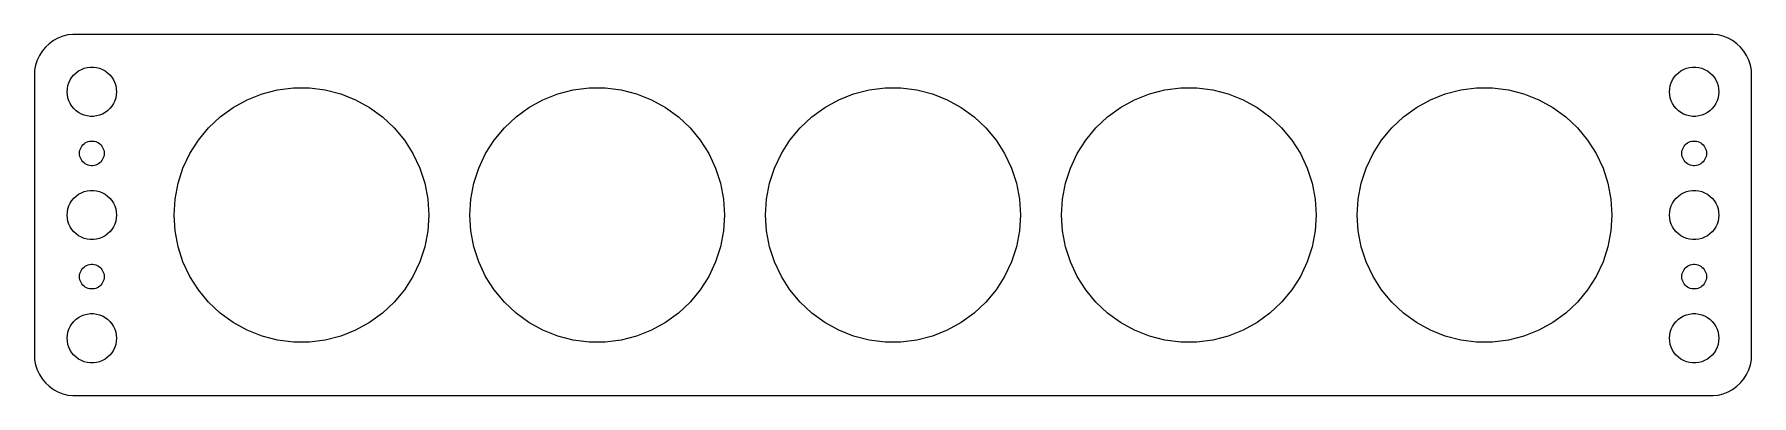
# Model space of a CAD drawing. Header units: metres. Extents: x -104 to 104, y -22 to 22.
import ezdxf

# ---------------------------------------------------------------- set-up
doc = ezdxf.new("R2010")
doc.units = ezdxf.units.M

msp = doc.modelspace()

# ---------------------------------------------------------------- linework, layer by layer
for p, q in [((-102.179, 21.2216), (-102.687, 20.8526)), ((-101.629, 21.5241), (-102.179, 21.2216)), ((-101.045, 21.7553), (-101.629, 21.5241)), ((-100.437, 21.9114), (-101.045, 21.7553)), ((-99.8139, 21.9901), (-100.437, 21.9114)), ((99.8139, 21.9901), (-99.8139, 21.9901)), ((100.437, 21.9114), (99.8139, 21.9901)), ((101.045, 21.7553), (100.437, 21.9114)), ((101.629, 21.5241), (101.045, 21.7553)), ((102.179, 21.2216), (101.629, 21.5241)), ((102.687, 20.8526), (102.179, 21.2216)), ((-104.149, 18.8406), (-104.343, 18.2434)), ((-103.882, 19.4088), (-104.149, 18.8406)), ((-103.545, 19.9389), (-103.882, 19.4088)), ((-103.145, 20.4227), (-103.545, 19.9389)), ((-102.687, 20.8526), (-103.145, 20.4227)), ((103.145, 20.4227), (102.687, 20.8526)), ((103.545, 19.9389), (103.145, 20.4227)), ((103.882, 19.4088), (103.545, 19.9389)), ((104.149, 18.8406), (103.882, 19.4088)), ((104.343, 18.2434), (104.149, 18.8406)), ((-104.461, 17.6267), (-104.5, 17)), ((-104.5, 17), (-104.5, -17)), ((-104.343, 18.2434), (-104.461, 17.6267)), ((-100.129, 16.4453), (-99.927, 16.7634)), ((-99.927, 16.7634), (-99.6869, 17.0536)), ((-99.6869, 17.0536), (-99.4123, 17.3115)), ((-99.4123, 17.3115), (-99.1075, 17.533)), ((-99.1075, 17.533), (-98.7773, 17.7145)), ((-98.7773, 17.7145), (-98.427, 17.8532)), ((-98.427, 17.8532), (-98.0621, 17.9469)), ((-98.0621, 17.9469), (-97.6884, 17.9941)), ((-97.6884, 17.9941), (-97.3116, 17.9941)), ((-97.3116, 17.9941), (-96.9379, 17.9469)), ((-96.9379, 17.9469), (-96.573, 17.8532)), ((-96.573, 17.8532), (-96.2227, 17.7145)), ((-96.2227, 17.7145), (-95.8925, 17.533)), ((-95.8925, 17.533), (-95.5877, 17.3115)), ((-95.5877, 17.3115), (-95.3131, 17.0536)), ((-95.3131, 17.0536), (-95.073, 16.7634)), ((-95.073, 16.7634), (-94.8711, 16.4453)), ((94.8711, 16.4453), (95.073, 16.7634)), ((95.073, 16.7634), (95.3131, 17.0536)), ((95.3131, 17.0536), (95.5877, 17.3115)), ((95.5877, 17.3115), (95.8925, 17.533)), ((95.8925, 17.533), (96.2227, 17.7145)), ((96.2227, 17.7145), (96.573, 17.8532)), ((96.573, 17.8532), (96.9379, 17.9469)), ((96.9379, 17.9469), (97.3116, 17.9941)), ((97.3116, 17.9941), (97.6884, 17.9941)), ((97.6884, 17.9941), (98.0621, 17.9469)), ((98.0621, 17.9469), (98.427, 17.8532)), ((98.427, 17.8532), (98.7773, 17.7145)), ((98.7773, 17.7145), (99.1075, 17.533)), ((99.1075, 17.533), (99.4123, 17.3115)), ((99.4123, 17.3115), (99.6869, 17.0536)), ((99.6869, 17.0536), (99.927, 16.7634)), ((99.927, 16.7634), (100.129, 16.4453)), ((104.461, 17.6267), (104.343, 18.2434)), ((104.5, 17), (104.461, 17.6267)), ((104.5, -17), (104.5, 17)), ((-100.5, 15), (-100.476, 15.376)), ((-100.476, 14.624), (-100.5, 15)), ((-100.476, 15.376), (-100.406, 15.7461)), ((-100.406, 15.7461), (-100.289, 16.1044)), ((-100.289, 16.1044), (-100.129, 16.4453)), ((-94.8711, 16.4453), (-94.7107, 16.1044)), ((-94.7107, 16.1044), (-94.5943, 15.7461)), ((-94.5943, 15.7461), (-94.5237, 15.376)), ((-94.5237, 15.376), (-94.5, 15)), ((-94.5, 15), (-94.5237, 14.624)), ((-78.5996, 14.0248), (-76.7898, 14.7414)), ((-76.7898, 14.7414), (-74.9044, 15.2254)), ((-74.9044, 15.2254), (-72.9733, 15.4694)), ((-72.9733, 15.4694), (-71.0267, 15.4694)), ((-71.0267, 15.4694), (-69.0956, 15.2254)), ((-69.0956, 15.2254), (-67.2102, 14.7414)), ((-67.2102, 14.7414), (-65.4004, 14.0248)), ((-42.5996, 14.0248), (-40.7898, 14.7414)), ((-40.7898, 14.7414), (-38.9044, 15.2254)), ((-38.9044, 15.2254), (-36.9733, 15.4694)), ((-36.9733, 15.4694), (-35.0267, 15.4694)), ((-35.0267, 15.4694), (-33.0956, 15.2254)), ((-33.0956, 15.2254), (-31.2102, 14.7414)), ((-31.2102, 14.7414), (-29.4004, 14.0248)), ((-6.59958, 14.0248), (-4.78975, 14.7414)), ((-4.78975, 14.7414), (-2.9044, 15.2254)), ((-2.9044, 15.2254), (-0.97325, 15.4694)), ((-0.97325, 15.4694), (0.97325, 15.4694)), ((0.97325, 15.4694), (2.9044, 15.2254)), ((2.9044, 15.2254), (4.78975, 14.7414)), ((4.78975, 14.7414), (6.59958, 14.0248)), ((29.4004, 14.0248), (31.2102, 14.7414)), ((31.2102, 14.7414), (33.0956, 15.2254)), ((33.0956, 15.2254), (35.0267, 15.4694)), ((35.0267, 15.4694), (36.9733, 15.4694)), ((36.9733, 15.4694), (38.9044, 15.2254)), ((38.9044, 15.2254), (40.7898, 14.7414)), ((40.7898, 14.7414), (42.5996, 14.0248)), ((65.4004, 14.0248), (67.2102, 14.7414)), ((67.2102, 14.7414), (69.0956, 15.2254)), ((69.0956, 15.2254), (71.0267, 15.4694)), ((71.0267, 15.4694), (72.9733, 15.4694)), ((72.9733, 15.4694), (74.9044, 15.2254)), ((74.9044, 15.2254), (76.7898, 14.7414)), ((76.7898, 14.7414), (78.5996, 14.0248)), ((94.5, 15), (94.5237, 15.376)), ((94.5237, 14.624), (94.5, 15)), ((94.5237, 15.376), (94.5943, 15.7461)), ((94.5943, 15.7461), (94.7107, 16.1044)), ((94.7107, 16.1044), (94.8711, 16.4453)), ((100.129, 16.4453), (100.289, 16.1044)), ((100.289, 16.1044), (100.406, 15.7461)), ((100.406, 15.7461), (100.476, 15.376)), ((100.476, 15.376), (100.5, 15)), ((100.5, 15), (100.476, 14.624)), ((-100.406, 14.2539), (-100.476, 14.624)), ((-100.289, 13.8956), (-100.406, 14.2539)), ((-100.129, 13.5547), (-100.289, 13.8956)), ((-99.927, 13.2366), (-100.129, 13.5547)), ((-99.6869, 12.9464), (-99.927, 13.2366)), ((-99.4123, 12.6884), (-99.6869, 12.9464)), ((-99.1075, 12.467), (-99.4123, 12.6884)), ((-95.5877, 12.6884), (-95.8925, 12.467)), ((-95.3131, 12.9464), (-95.5877, 12.6884)), ((-95.073, 13.2366), (-95.3131, 12.9464)), ((-94.8711, 13.5547), (-95.073, 13.2366)), ((-94.7107, 13.8956), (-94.8711, 13.5547)), ((-94.5943, 14.2539), (-94.7107, 13.8956)), ((-94.5237, 14.624), (-94.5943, 14.2539)), ((-81.8801, 11.9429), (-80.3053, 13.0871)), ((-80.3053, 13.0871), (-78.5996, 14.0248)), ((-65.4004, 14.0248), (-63.6947, 13.0871)), ((-63.6947, 13.0871), (-62.1199, 11.9429)), ((-45.8801, 11.9429), (-44.3053, 13.0871)), ((-44.3053, 13.0871), (-42.5996, 14.0248)), ((-29.4004, 14.0248), (-27.6947, 13.0871)), ((-27.6947, 13.0871), (-26.1199, 11.9429)), ((-9.88007, 11.9429), (-8.30531, 13.0871)), ((-8.30531, 13.0871), (-6.59958, 14.0248)), ((6.59958, 14.0248), (8.30531, 13.0871)), ((8.30531, 13.0871), (9.88007, 11.9429)), ((26.1199, 11.9429), (27.6947, 13.0871)), ((27.6947, 13.0871), (29.4004, 14.0248)), ((42.5996, 14.0248), (44.3053, 13.0871)), ((44.3053, 13.0871), (45.8801, 11.9429)), ((62.1199, 11.9429), (63.6947, 13.0871)), ((63.6947, 13.0871), (65.4004, 14.0248)), ((78.5996, 14.0248), (80.3053, 13.0871)), ((80.3053, 13.0871), (81.8801, 11.9429)), ((94.5943, 14.2539), (94.5237, 14.624)), ((94.7107, 13.8956), (94.5943, 14.2539)), ((94.8711, 13.5547), (94.7107, 13.8956)), ((95.073, 13.2366), (94.8711, 13.5547)), ((95.3131, 12.9464), (95.073, 13.2366)), ((95.5877, 12.6884), (95.3131, 12.9464)), ((95.8925, 12.467), (95.5877, 12.6884)), ((99.4123, 12.6884), (99.1075, 12.467)), ((99.6869, 12.9464), (99.4123, 12.6884)), ((99.927, 13.2366), (99.6869, 12.9464)), ((100.129, 13.5547), (99.927, 13.2366)), ((100.289, 13.8956), (100.129, 13.5547)), ((100.406, 14.2539), (100.289, 13.8956)), ((100.476, 14.624), (100.406, 14.2539)), ((-98.7773, 12.2855), (-99.1075, 12.467)), ((-98.427, 12.1468), (-98.7773, 12.2855)), ((-98.0621, 12.0531), (-98.427, 12.1468)), ((-97.6884, 12.0059), (-98.0621, 12.0531)), ((-97.3116, 12.0059), (-97.6884, 12.0059)), ((-96.9379, 12.0531), (-97.3116, 12.0059)), ((-96.573, 12.1468), (-96.9379, 12.0531)), ((-96.2227, 12.2855), (-96.573, 12.1468)), ((-95.8925, 12.467), (-96.2227, 12.2855)), ((-84.5398, 9.11066), (-83.299, 10.6105)), ((-83.299, 10.6105), (-81.8801, 11.9429)), ((-62.1199, 11.9429), (-60.701, 10.6105)), ((-60.701, 10.6105), (-59.4602, 9.11066)), ((-48.5398, 9.11066), (-47.299, 10.6105)), ((-47.299, 10.6105), (-45.8801, 11.9429)), ((-26.1199, 11.9429), (-24.701, 10.6105)), ((-24.701, 10.6105), (-23.4602, 9.11066)), ((-12.5397, 9.11066), (-11.299, 10.6105)), ((-11.299, 10.6105), (-9.88007, 11.9429)), ((9.88007, 11.9429), (11.299, 10.6105)), ((11.299, 10.6105), (12.5397, 9.11066)), ((23.4602, 9.11066), (24.701, 10.6105)), ((24.701, 10.6105), (26.1199, 11.9429)), ((45.8801, 11.9429), (47.299, 10.6105)), ((47.299, 10.6105), (48.5398, 9.11066)), ((59.4602, 9.11066), (60.701, 10.6105)), ((60.701, 10.6105), (62.1199, 11.9429)), ((81.8801, 11.9429), (83.299, 10.6105)), ((83.299, 10.6105), (84.5398, 9.11066)), ((96.2227, 12.2855), (95.8925, 12.467)), ((96.573, 12.1468), (96.2227, 12.2855)), ((96.9379, 12.0531), (96.573, 12.1468)), ((97.3116, 12.0059), (96.9379, 12.0531)), ((97.6884, 12.0059), (97.3116, 12.0059)), ((98.0621, 12.0531), (97.6884, 12.0059)), ((98.427, 12.1468), (98.0621, 12.0531)), ((98.7773, 12.2855), (98.427, 12.1468)), ((99.1075, 12.467), (98.7773, 12.2855)), ((-98.8145, 8.22263), (-98.7135, 8.38167)), ((-98.7135, 8.38167), (-98.5934, 8.52681)), ((-98.5934, 8.52681), (-98.4561, 8.65576)), ((-98.4561, 8.65576), (-98.3037, 8.76648)), ((-98.3037, 8.76648), (-98.1387, 8.85724)), ((-98.1387, 8.85724), (-97.9635, 8.92657)), ((-97.9635, 8.92657), (-97.7811, 8.97342)), ((-97.7811, 8.97342), (-97.5942, 8.99704)), ((-97.5942, 8.99704), (-97.4058, 8.99704)), ((-97.4058, 8.99704), (-97.2189, 8.97342)), ((-97.2189, 8.97342), (-97.0365, 8.92657)), ((-97.0365, 8.92657), (-96.8613, 8.85724)), ((-96.8613, 8.85724), (-96.6963, 8.76648)), ((-96.6963, 8.76648), (-96.5439, 8.65576)), ((-96.5439, 8.65576), (-96.4065, 8.52681)), ((-96.4065, 8.52681), (-96.2865, 8.38167)), ((-96.2865, 8.38167), (-96.1855, 8.22263)), ((-85.5827, 7.46718), (-84.5398, 9.11066)), ((-59.4602, 9.11066), (-58.4172, 7.46718)), ((-49.5827, 7.46718), (-48.5398, 9.11066)), ((-23.4602, 9.11066), (-22.4172, 7.46718)), ((-13.5827, 7.46718), (-12.5397, 9.11066)), ((12.5397, 9.11066), (13.5827, 7.46718)), ((22.4172, 7.46718), (23.4602, 9.11066)), ((48.5398, 9.11066), (49.5827, 7.46718)), ((58.4172, 7.46718), (59.4602, 9.11066)), ((84.5398, 9.11066), (85.5827, 7.46718)), ((96.1855, 8.22263), (96.2865, 8.38167)), ((96.2865, 8.38167), (96.4065, 8.52681)), ((96.4065, 8.52681), (96.5439, 8.65576)), ((96.5439, 8.65576), (96.6963, 8.76648)), ((96.6963, 8.76648), (96.8613, 8.85724)), ((96.8613, 8.85724), (97.0365, 8.92657)), ((97.0365, 8.92657), (97.2189, 8.97342)), ((97.2189, 8.97342), (97.4058, 8.99704)), ((97.4058, 8.99704), (97.5942, 8.99704)), ((97.5942, 8.99704), (97.7811, 8.97342)), ((97.7811, 8.97342), (97.9635, 8.92657)), ((97.9635, 8.92657), (98.1387, 8.85724)), ((98.1387, 8.85724), (98.3037, 8.76648)), ((98.3037, 8.76648), (98.4561, 8.65576)), ((98.4561, 8.65576), (98.5934, 8.52681)), ((98.5934, 8.52681), (98.7135, 8.38167)), ((98.7135, 8.38167), (98.8145, 8.22263)), ((-99, 7.5), (-98.9882, 7.68799)), ((-98.9882, 7.312), (-99, 7.5)), ((-98.9882, 7.68799), (-98.9529, 7.87303)), ((-98.9529, 7.12695), (-98.9882, 7.312)), ((-98.9529, 7.87303), (-98.8947, 8.05219)), ((-98.8947, 6.9478), (-98.9529, 7.12695)), ((-98.8947, 8.05219), (-98.8145, 8.22263)), ((-98.8145, 6.77736), (-98.8947, 6.9478)), ((-98.7135, 6.61832), (-98.8145, 6.77736)), ((-98.5934, 6.47318), (-98.7135, 6.61832)), ((-98.4561, 6.34422), (-98.5934, 6.47318)), ((-98.3037, 6.23351), (-98.4561, 6.34422)), ((-96.5439, 6.34422), (-96.6963, 6.23351)), ((-96.4065, 6.47318), (-96.5439, 6.34422)), ((-96.2865, 6.61832), (-96.4065, 6.47318)), ((-96.1855, 6.77736), (-96.2865, 6.61832)), ((-96.1855, 8.22263), (-96.1053, 8.05219)), ((-96.1053, 6.9478), (-96.1855, 6.77736)), ((-96.1053, 8.05219), (-96.0471, 7.87303)), ((-96.0471, 7.12695), (-96.1053, 6.9478)), ((-96.0471, 7.87303), (-96.0118, 7.68799)), ((-96.0118, 7.312), (-96.0471, 7.12695)), ((-96.0118, 7.68799), (-96, 7.5)), ((-96, 7.5), (-96.0118, 7.312)), ((-86.4115, 5.70592), (-85.5827, 7.46718)), ((-58.4172, 7.46718), (-57.5885, 5.70592)), ((-50.4115, 5.70592), (-49.5827, 7.46718)), ((-22.4172, 7.46718), (-21.5885, 5.70592)), ((-14.4115, 5.70592), (-13.5827, 7.46718)), ((13.5827, 7.46718), (14.4115, 5.70592)), ((21.5885, 5.70592), (22.4172, 7.46718)), ((49.5827, 7.46718), (50.4115, 5.70592)), ((57.5885, 5.70592), (58.4172, 7.46718)), ((85.5827, 7.46718), (86.4115, 5.70592)), ((96, 7.5), (96.0118, 7.68799)), ((96.0118, 7.312), (96, 7.5)), ((96.0118, 7.68799), (96.0471, 7.87303)), ((96.0471, 7.12695), (96.0118, 7.312)), ((96.0471, 7.87303), (96.1053, 8.05219)), ((96.1053, 6.9478), (96.0471, 7.12695)), ((96.1053, 8.05219), (96.1855, 8.22263)), ((96.1855, 6.77736), (96.1053, 6.9478)), ((96.2865, 6.61832), (96.1855, 6.77736)), ((96.4065, 6.47318), (96.2865, 6.61832)), ((96.5439, 6.34422), (96.4065, 6.47318)), ((96.6963, 6.23351), (96.5439, 6.34422)), ((98.4561, 6.34422), (98.3037, 6.23351)), ((98.5934, 6.47318), (98.4561, 6.34422)), ((98.7135, 6.61832), (98.5934, 6.47318)), ((98.8145, 6.77736), (98.7135, 6.61832)), ((98.8145, 8.22263), (98.8947, 8.05219)), ((98.8947, 6.9478), (98.8145, 6.77736)), ((98.8947, 8.05219), (98.9529, 7.87303)), ((98.9529, 7.12695), (98.8947, 6.9478)), ((98.9529, 7.87303), (98.9882, 7.68799)), ((98.9882, 7.312), (98.9529, 7.12695)), ((98.9882, 7.68799), (99, 7.5)), ((99, 7.5), (98.9882, 7.312)), ((-98.1387, 6.14275), (-98.3037, 6.23351)), ((-97.9635, 6.07341), (-98.1387, 6.14275)), ((-97.7811, 6.02657), (-97.9635, 6.07341)), ((-97.5942, 6.00294), (-97.7811, 6.02657)), ((-97.4058, 6.00294), (-97.5942, 6.00294)), ((-97.2189, 6.02657), (-97.4058, 6.00294)), ((-97.0365, 6.07341), (-97.2189, 6.02657)), ((-96.8613, 6.14275), (-97.0365, 6.07341)), ((-96.6963, 6.23351), (-96.8613, 6.14275)), ((-87.013, 3.85469), (-86.4115, 5.70592)), ((-57.5885, 5.70592), (-56.987, 3.85469)), ((-51.013, 3.85469), (-50.4115, 5.70592)), ((-21.5885, 5.70592), (-20.987, 3.85469)), ((-15.013, 3.85469), (-14.4115, 5.70592)), ((14.4115, 5.70592), (15.013, 3.85469)), ((20.987, 3.85469), (21.5885, 5.70592)), ((50.4115, 5.70592), (51.013, 3.85469)), ((56.987, 3.85469), (57.5885, 5.70592)), ((86.4115, 5.70592), (87.013, 3.85469)), ((96.8613, 6.14275), (96.6963, 6.23351)), ((97.0365, 6.07341), (96.8613, 6.14275)), ((97.2189, 6.02657), (97.0365, 6.07341)), ((97.4058, 6.00294), (97.2189, 6.02657)), ((97.5942, 6.00294), (97.4058, 6.00294)), ((97.7811, 6.02657), (97.5942, 6.00294)), ((97.9635, 6.07341), (97.7811, 6.02657)), ((98.1387, 6.14275), (97.9635, 6.07341)), ((98.3037, 6.23351), (98.1387, 6.14275)), ((-99.6869, 2.05363), (-99.4123, 2.31154)), ((-99.4123, 2.31154), (-99.1075, 2.53297)), ((-99.1075, 2.53297), (-98.7773, 2.71448)), ((-98.7773, 2.71448), (-98.427, 2.85316)), ((-98.427, 2.85316), (-98.0621, 2.94685)), ((-98.0621, 2.94685), (-97.6884, 2.99408)), ((-97.6884, 2.99408), (-97.3116, 2.99408)), ((-97.3116, 2.99408), (-96.9379, 2.94685)), ((-96.9379, 2.94685), (-96.573, 2.85316)), ((-96.573, 2.85316), (-96.2227, 2.71448)), ((-96.2227, 2.71448), (-95.8925, 2.53297)), ((-95.8925, 2.53297), (-95.5877, 2.31154)), ((-95.5877, 2.31154), (-95.3131, 2.05363)), ((-87.3778, 1.94266), (-87.013, 3.85469)), ((-56.987, 3.85469), (-56.6222, 1.94266)), ((-51.3778, 1.94266), (-51.013, 3.85469)), ((-20.987, 3.85469), (-20.6222, 1.94266)), ((-15.3778, 1.94266), (-15.013, 3.85469)), ((15.013, 3.85469), (15.3778, 1.94266)), ((20.6222, 1.94266), (20.987, 3.85469)), ((51.013, 3.85469), (51.3778, 1.94266)), ((56.6222, 1.94266), (56.987, 3.85469)), ((87.013, 3.85469), (87.3778, 1.94266)), ((95.3131, 2.05363), (95.5877, 2.31154)), ((95.5877, 2.31154), (95.8925, 2.53297)), ((95.8925, 2.53297), (96.2227, 2.71448)), ((96.2227, 2.71448), (96.573, 2.85316)), ((96.573, 2.85316), (96.9379, 2.94685)), ((96.9379, 2.94685), (97.3116, 2.99408)), ((97.3116, 2.99408), (97.6884, 2.99408)), ((97.6884, 2.99408), (98.0621, 2.94685)), ((98.0621, 2.94685), (98.427, 2.85316)), ((98.427, 2.85316), (98.7773, 2.71448)), ((98.7773, 2.71448), (99.1075, 2.53297)), ((99.1075, 2.53297), (99.4123, 2.31154)), ((99.4123, 2.31154), (99.6869, 2.05363)), ((-100.5, 0), (-100.476, 0.37599)), ((-100.476, -0.37599), (-100.5, 0)), ((-100.476, 0.37599), (-100.406, 0.74606)), ((-100.406, 0.74606), (-100.289, 1.10437)), ((-100.289, 1.10437), (-100.129, 1.44525)), ((-100.129, 1.44525), (-99.927, 1.76335)), ((-99.927, 1.76335), (-99.6869, 2.05363)), ((-95.3131, 2.05363), (-95.073, 1.76335)), ((-95.073, 1.76335), (-94.8711, 1.44525)), ((-94.8711, 1.44525), (-94.7107, 1.10437)), ((-94.7107, 1.10437), (-94.5943, 0.74606)), ((-94.5943, 0.74606), (-94.5237, 0.37599)), ((-94.5237, 0.37599), (-94.5, 0)), ((-94.5, 0), (-94.5237, -0.37599)), ((-87.5, 0), (-87.3778, 1.94266)), ((-87.3778, -1.94266), (-87.5, 0)), ((-56.6222, 1.94266), (-56.5, 0)), ((-56.5, 0), (-56.6222, -1.94266)), ((-51.5, 0), (-51.3778, 1.94266)), ((-51.3778, -1.94266), (-51.5, 0)), ((-20.6222, 1.94266), (-20.5, 0)), ((-20.5, 0), (-20.6222, -1.94266)), ((-15.5, 0), (-15.3778, 1.94266)), ((-15.3778, -1.94266), (-15.5, 0)), ((15.3778, 1.94266), (15.5, 0)), ((15.5, 0), (15.3778, -1.94266)), ((20.5, 0), (20.6222, 1.94266)), ((20.6222, -1.94266), (20.5, 0)), ((51.3778, 1.94266), (51.5, 0)), ((51.5, 0), (51.3778, -1.94266)), ((56.5, 0), (56.6222, 1.94266)), ((56.6222, -1.94266), (56.5, 0)), ((87.3778, 1.94266), (87.5, 0)), ((87.5, 0), (87.3778, -1.94266)), ((94.5, 0), (94.5237, 0.37599)), ((94.5237, -0.37599), (94.5, 0)), ((94.5237, 0.37599), (94.5943, 0.74606)), ((94.5943, 0.74606), (94.7107, 1.10437)), ((94.7107, 1.10437), (94.8711, 1.44525)), ((94.8711, 1.44525), (95.073, 1.76335)), ((95.073, 1.76335), (95.3131, 2.05363)), ((99.6869, 2.05363), (99.927, 1.76335)), ((99.927, 1.76335), (100.129, 1.44525)), ((100.129, 1.44525), (100.289, 1.10437)), ((100.289, 1.10437), (100.406, 0.74606)), ((100.406, 0.74606), (100.476, 0.37599)), ((100.476, 0.37599), (100.5, 0)), ((100.5, 0), (100.476, -0.37599)), ((-100.406, -0.74606), (-100.476, -0.37599)), ((-100.289, -1.10437), (-100.406, -0.74606)), ((-100.129, -1.44525), (-100.289, -1.10437)), ((-99.927, -1.76335), (-100.129, -1.44525)), ((-99.6869, -2.05363), (-99.927, -1.76335)), ((-99.4123, -2.31154), (-99.6869, -2.05363)), ((-95.3131, -2.05363), (-95.5877, -2.31154)), ((-95.073, -1.76335), (-95.3131, -2.05363)), ((-94.8711, -1.44525), (-95.073, -1.76335)), ((-94.7107, -1.10437), (-94.8711, -1.44525)), ((-94.5943, -0.74606), (-94.7107, -1.10437)), ((-94.5237, -0.37599), (-94.5943, -0.74606)), ((-87.013, -3.85469), (-87.3778, -1.94266)), ((-56.6222, -1.94266), (-56.987, -3.85469)), ((-51.013, -3.85469), (-51.3778, -1.94266)), ((-20.6222, -1.94266), (-20.987, -3.85469)), ((-15.013, -3.85469), (-15.3778, -1.94266)), ((15.3778, -1.94266), (15.013, -3.85469)), ((20.987, -3.85469), (20.6222, -1.94266)), ((51.3778, -1.94266), (51.013, -3.85469)), ((56.987, -3.85469), (56.6222, -1.94266)), ((87.3778, -1.94266), (87.013, -3.85469)), ((94.5943, -0.74606), (94.5237, -0.37599)), ((94.7107, -1.10437), (94.5943, -0.74606)), ((94.8711, -1.44525), (94.7107, -1.10437)), ((95.073, -1.76335), (94.8711, -1.44525)), ((95.3131, -2.05363), (95.073, -1.76335)), ((95.5877, -2.31154), (95.3131, -2.05363)), ((99.6869, -2.05363), (99.4123, -2.31154)), ((99.927, -1.76335), (99.6869, -2.05363)), ((100.129, -1.44525), (99.927, -1.76335)), ((100.289, -1.10437), (100.129, -1.44525)), ((100.406, -0.74606), (100.289, -1.10437)), ((100.476, -0.37599), (100.406, -0.74606)), ((-99.1075, -2.53297), (-99.4123, -2.31154)), ((-98.7773, -2.71448), (-99.1075, -2.53297)), ((-98.427, -2.85316), (-98.7773, -2.71448)), ((-98.0621, -2.94685), (-98.427, -2.85316)), ((-97.6884, -2.99408), (-98.0621, -2.94685)), ((-97.3116, -2.99408), (-97.6884, -2.99408)), ((-96.9379, -2.94685), (-97.3116, -2.99408)), ((-96.573, -2.85316), (-96.9379, -2.94685)), ((-96.2227, -2.71448), (-96.573, -2.85316)), ((-95.8925, -2.53297), (-96.2227, -2.71448)), ((-95.5877, -2.31154), (-95.8925, -2.53297)), ((-86.4115, -5.70592), (-87.013, -3.85469)), ((-56.987, -3.85469), (-57.5885, -5.70592)), ((-50.4115, -5.70592), (-51.013, -3.85469)), ((-20.987, -3.85469), (-21.5885, -5.70592)), ((-14.4115, -5.70592), (-15.013, -3.85469)), ((15.013, -3.85469), (14.4115, -5.70592)), ((21.5885, -5.70592), (20.987, -3.85469)), ((51.013, -3.85469), (50.4115, -5.70592)), ((57.5885, -5.70592), (56.987, -3.85469)), ((87.013, -3.85469), (86.4115, -5.70592)), ((95.8925, -2.53297), (95.5877, -2.31154)), ((96.2227, -2.71448), (95.8925, -2.53297)), ((96.573, -2.85316), (96.2227, -2.71448)), ((96.9379, -2.94685), (96.573, -2.85316)), ((97.3116, -2.99408), (96.9379, -2.94685)), ((97.6884, -2.99408), (97.3116, -2.99408)), ((98.0621, -2.94685), (97.6884, -2.99408)), ((98.427, -2.85316), (98.0621, -2.94685)), ((98.7773, -2.71448), (98.427, -2.85316)), ((99.1075, -2.53297), (98.7773, -2.71448)), ((99.4123, -2.31154), (99.1075, -2.53297)), ((-98.4561, -6.34422), (-98.3037, -6.23351)), ((-98.3037, -6.23351), (-98.1387, -6.14275)), ((-98.1387, -6.14275), (-97.9635, -6.07341)), ((-97.9635, -6.07341), (-97.7811, -6.02657)), ((-97.7811, -6.02657), (-97.5942, -6.00294)), ((-97.5942, -6.00294), (-97.4058, -6.00294)), ((-97.4058, -6.00294), (-97.2189, -6.02657)), ((-97.2189, -6.02657), (-97.0365, -6.07341)), ((-97.0365, -6.07341), (-96.8613, -6.14275)), ((-96.8613, -6.14275), (-96.6963, -6.23351)), ((-96.6963, -6.23351), (-96.5439, -6.34422)), ((-85.5827, -7.46718), (-86.4115, -5.70592)), ((-57.5885, -5.70592), (-58.4172, -7.46718)), ((-49.5827, -7.46718), (-50.4115, -5.70592)), ((-21.5885, -5.70592), (-22.4172, -7.46718)), ((-13.5827, -7.46718), (-14.4115, -5.70592)), ((14.4115, -5.70592), (13.5827, -7.46718)), ((22.4172, -7.46718), (21.5885, -5.70592)), ((50.4115, -5.70592), (49.5827, -7.46718)), ((58.4172, -7.46718), (57.5885, -5.70592)), ((86.4115, -5.70592), (85.5827, -7.46718)), ((96.5439, -6.34422), (96.6963, -6.23351)), ((96.6963, -6.23351), (96.8613, -6.14275)), ((96.8613, -6.14275), (97.0365, -6.07341)), ((97.0365, -6.07341), (97.2189, -6.02657)), ((97.2189, -6.02657), (97.4058, -6.00294)), ((97.4058, -6.00294), (97.5942, -6.00294)), ((97.5942, -6.00294), (97.7811, -6.02657)), ((97.7811, -6.02657), (97.9635, -6.07341)), ((97.9635, -6.07341), (98.1387, -6.14275)), ((98.1387, -6.14275), (98.3037, -6.23351)), ((98.3037, -6.23351), (98.4561, -6.34422)), ((-99, -7.5), (-98.9882, -7.312)), ((-98.9882, -7.68799), (-99, -7.5)), ((-98.9882, -7.312), (-98.9529, -7.12695)), ((-98.9529, -7.87303), (-98.9882, -7.68799)), ((-98.9529, -7.12695), (-98.8947, -6.9478)), ((-98.8947, -8.05219), (-98.9529, -7.87303)), ((-98.8947, -6.9478), (-98.8145, -6.77736)), ((-98.8145, -8.22263), (-98.8947, -8.05219)), ((-98.8145, -6.77736), (-98.7135, -6.61832)), ((-98.7135, -8.38167), (-98.8145, -8.22263)), ((-98.7135, -6.61832), (-98.5934, -6.47318)), ((-98.5934, -6.47318), (-98.4561, -6.34422)), ((-96.5439, -6.34422), (-96.4065, -6.47318)), ((-96.4065, -6.47318), (-96.2865, -6.61832)), ((-96.2865, -6.61832), (-96.1855, -6.77736)), ((-96.1855, -8.22263), (-96.2865, -8.38167)), ((-96.1855, -6.77736), (-96.1053, -6.9478)), ((-96.1053, -8.05219), (-96.1855, -8.22263)), ((-96.1053, -6.9478), (-96.0471, -7.12695)), ((-96.0471, -7.87303), (-96.1053, -8.05219)), ((-96.0471, -7.12695), (-96.0118, -7.312)), ((-96.0118, -7.68799), (-96.0471, -7.87303)), ((-96.0118, -7.312), (-96, -7.5)), ((-96, -7.5), (-96.0118, -7.68799)), ((-84.5398, -9.11066), (-85.5827, -7.46718)), ((-58.4172, -7.46718), (-59.4602, -9.11066)), ((-48.5398, -9.11066), (-49.5827, -7.46718)), ((-22.4172, -7.46718), (-23.4602, -9.11066)), ((-12.5397, -9.11066), (-13.5827, -7.46718)), ((13.5827, -7.46718), (12.5397, -9.11066)), ((23.4602, -9.11066), (22.4172, -7.46718)), ((49.5827, -7.46718), (48.5398, -9.11066)), ((59.4602, -9.11066), (58.4172, -7.46718)), ((85.5827, -7.46718), (84.5398, -9.11066)), ((96, -7.5), (96.0118, -7.312)), ((96.0118, -7.68799), (96, -7.5)), ((96.0118, -7.312), (96.0471, -7.12695)), ((96.0471, -7.87303), (96.0118, -7.68799)), ((96.0471, -7.12695), (96.1053, -6.9478)), ((96.1053, -8.05219), (96.0471, -7.87303)), ((96.1053, -6.9478), (96.1855, -6.77736)), ((96.1855, -8.22263), (96.1053, -8.05219)), ((96.1855, -6.77736), (96.2865, -6.61832)), ((96.2865, -8.38167), (96.1855, -8.22263)), ((96.2865, -6.61832), (96.4065, -6.47318)), ((96.4065, -6.47318), (96.5439, -6.34422)), ((98.4561, -6.34422), (98.5934, -6.47318)), ((98.5934, -6.47318), (98.7135, -6.61832)), ((98.7135, -6.61832), (98.8145, -6.77736)), ((98.8145, -8.22263), (98.7135, -8.38167)), ((98.8145, -6.77736), (98.8947, -6.9478)), ((98.8947, -8.05219), (98.8145, -8.22263)), ((98.8947, -6.9478), (98.9529, -7.12695)), ((98.9529, -7.87303), (98.8947, -8.05219)), ((98.9529, -7.12695), (98.9882, -7.312)), ((98.9882, -7.68799), (98.9529, -7.87303)), ((98.9882, -7.312), (99, -7.5)), ((99, -7.5), (98.9882, -7.68799)), ((-98.5934, -8.52681), (-98.7135, -8.38167)), ((-98.4561, -8.65576), (-98.5934, -8.52681)), ((-98.3037, -8.76648), (-98.4561, -8.65576)), ((-98.1387, -8.85724), (-98.3037, -8.76648)), ((-97.9635, -8.92657), (-98.1387, -8.85724)), ((-97.7811, -8.97342), (-97.9635, -8.92657)), ((-97.5942, -8.99704), (-97.7811, -8.97342)), ((-97.4058, -8.99704), (-97.5942, -8.99704)), ((-97.2189, -8.97342), (-97.4058, -8.99704)), ((-97.0365, -8.92657), (-97.2189, -8.97342)), ((-96.8613, -8.85724), (-97.0365, -8.92657)), ((-96.6963, -8.76648), (-96.8613, -8.85724)), ((-96.5439, -8.65576), (-96.6963, -8.76648)), ((-96.4065, -8.52681), (-96.5439, -8.65576)), ((-96.2865, -8.38167), (-96.4065, -8.52681)), ((-83.299, -10.6105), (-84.5398, -9.11066)), ((-59.4602, -9.11066), (-60.701, -10.6105)), ((-47.299, -10.6105), (-48.5398, -9.11066)), ((-23.4602, -9.11066), (-24.701, -10.6105)), ((-11.299, -10.6105), (-12.5397, -9.11066)), ((12.5397, -9.11066), (11.299, -10.6105)), ((24.701, -10.6105), (23.4602, -9.11066)), ((48.5398, -9.11066), (47.299, -10.6105)), ((60.701, -10.6105), (59.4602, -9.11066)), ((84.5398, -9.11066), (83.299, -10.6105)), ((96.4065, -8.52681), (96.2865, -8.38167)), ((96.5439, -8.65576), (96.4065, -8.52681)), ((96.6963, -8.76648), (96.5439, -8.65576)), ((96.8613, -8.85724), (96.6963, -8.76648)), ((97.0365, -8.92657), (96.8613, -8.85724)), ((97.2189, -8.97342), (97.0365, -8.92657)), ((97.4058, -8.99704), (97.2189, -8.97342)), ((97.5942, -8.99704), (97.4058, -8.99704)), ((97.7811, -8.97342), (97.5942, -8.99704)), ((97.9635, -8.92657), (97.7811, -8.97342)), ((98.1387, -8.85724), (97.9635, -8.92657)), ((98.3037, -8.76648), (98.1387, -8.85724)), ((98.4561, -8.65576), (98.3037, -8.76648)), ((98.5934, -8.52681), (98.4561, -8.65576)), ((98.7135, -8.38167), (98.5934, -8.52681)), ((-99.4123, -12.6884), (-99.1075, -12.467)), ((-99.1075, -12.467), (-98.7773, -12.2855)), ((-98.7773, -12.2855), (-98.427, -12.1468)), ((-98.427, -12.1468), (-98.0621, -12.0531)), ((-98.0621, -12.0531), (-97.6884, -12.0059)), ((-97.6884, -12.0059), (-97.3116, -12.0059)), ((-97.3116, -12.0059), (-96.9379, -12.0531)), ((-96.9379, -12.0531), (-96.573, -12.1468)), ((-96.573, -12.1468), (-96.2227, -12.2855)), ((-96.2227, -12.2855), (-95.8925, -12.467)), ((-95.8925, -12.467), (-95.5877, -12.6884)), ((-81.8801, -11.9429), (-83.299, -10.6105)), ((-80.3053, -13.0871), (-81.8801, -11.9429)), ((-62.1199, -11.9429), (-63.6947, -13.0871)), ((-60.701, -10.6105), (-62.1199, -11.9429)), ((-45.8801, -11.9429), (-47.299, -10.6105)), ((-44.3053, -13.0871), (-45.8801, -11.9429)), ((-26.1199, -11.9429), (-27.6947, -13.0871)), ((-24.701, -10.6105), (-26.1199, -11.9429)), ((-9.88007, -11.9429), (-11.299, -10.6105)), ((-8.30531, -13.0871), (-9.88007, -11.9429)), ((9.88007, -11.9429), (8.30531, -13.0871)), ((11.299, -10.6105), (9.88007, -11.9429)), ((26.1199, -11.9429), (24.701, -10.6105)), ((27.6947, -13.0871), (26.1199, -11.9429)), ((45.8801, -11.9429), (44.3053, -13.0871)), ((47.299, -10.6105), (45.8801, -11.9429)), ((62.1199, -11.9429), (60.701, -10.6105)), ((63.6947, -13.0871), (62.1199, -11.9429)), ((81.8801, -11.9429), (80.3053, -13.0871)), ((83.299, -10.6105), (81.8801, -11.9429)), ((95.5877, -12.6884), (95.8925, -12.467)), ((95.8925, -12.467), (96.2227, -12.2855)), ((96.2227, -12.2855), (96.573, -12.1468)), ((96.573, -12.1468), (96.9379, -12.0531)), ((96.9379, -12.0531), (97.3116, -12.0059)), ((97.3116, -12.0059), (97.6884, -12.0059)), ((97.6884, -12.0059), (98.0621, -12.0531)), ((98.0621, -12.0531), (98.427, -12.1468)), ((98.427, -12.1468), (98.7773, -12.2855)), ((98.7773, -12.2855), (99.1075, -12.467)), ((99.1075, -12.467), (99.4123, -12.6884)), ((-100.5, -15), (-100.476, -14.624)), ((-100.476, -14.624), (-100.406, -14.2539)), ((-100.406, -14.2539), (-100.289, -13.8956)), ((-100.289, -13.8956), (-100.129, -13.5547)), ((-100.129, -13.5547), (-99.927, -13.2366)), ((-99.927, -13.2366), (-99.6869, -12.9464)), ((-99.6869, -12.9464), (-99.4123, -12.6884)), ((-95.5877, -12.6884), (-95.3131, -12.9464)), ((-95.3131, -12.9464), (-95.073, -13.2366)), ((-95.073, -13.2366), (-94.8711, -13.5547)), ((-94.8711, -13.5547), (-94.7107, -13.8956)), ((-94.7107, -13.8956), (-94.5943, -14.2539)), ((-94.5943, -14.2539), (-94.5237, -14.624)), ((-94.5237, -14.624), (-94.5, -15)), ((-78.5996, -14.0248), (-80.3053, -13.0871)), ((-76.7898, -14.7414), (-78.5996, -14.0248)), ((-65.4004, -14.0248), (-67.2102, -14.7414)), ((-63.6947, -13.0871), (-65.4004, -14.0248)), ((-42.5996, -14.0248), (-44.3053, -13.0871)), ((-40.7898, -14.7414), (-42.5996, -14.0248)), ((-29.4004, -14.0248), (-31.2102, -14.7414)), ((-27.6947, -13.0871), (-29.4004, -14.0248)), ((-6.59958, -14.0248), (-8.30531, -13.0871)), ((-4.78975, -14.7414), (-6.59958, -14.0248)), ((6.59958, -14.0248), (4.78975, -14.7414)), ((8.30531, -13.0871), (6.59958, -14.0248)), ((29.4004, -14.0248), (27.6947, -13.0871)), ((31.2102, -14.7414), (29.4004, -14.0248)), ((42.5996, -14.0248), (40.7898, -14.7414)), ((44.3053, -13.0871), (42.5996, -14.0248)), ((65.4004, -14.0248), (63.6947, -13.0871)), ((67.2102, -14.7414), (65.4004, -14.0248)), ((78.5996, -14.0248), (76.7898, -14.7414)), ((80.3053, -13.0871), (78.5996, -14.0248)), ((94.5, -15), (94.5237, -14.624)), ((94.5237, -14.624), (94.5943, -14.2539)), ((94.5943, -14.2539), (94.7107, -13.8956)), ((94.7107, -13.8956), (94.8711, -13.5547)), ((94.8711, -13.5547), (95.073, -13.2366)), ((95.073, -13.2366), (95.3131, -12.9464)), ((95.3131, -12.9464), (95.5877, -12.6884)), ((99.4123, -12.6884), (99.6869, -12.9464)), ((99.6869, -12.9464), (99.927, -13.2366)), ((99.927, -13.2366), (100.129, -13.5547)), ((100.129, -13.5547), (100.289, -13.8956)), ((100.289, -13.8956), (100.406, -14.2539)), ((100.406, -14.2539), (100.476, -14.624)), ((100.476, -14.624), (100.5, -15)), ((-100.476, -15.376), (-100.5, -15)), ((-100.406, -15.7461), (-100.476, -15.376)), ((-100.289, -16.1044), (-100.406, -15.7461)), ((-100.129, -16.4453), (-100.289, -16.1044)), ((-99.927, -16.7634), (-100.129, -16.4453)), ((-94.8711, -16.4453), (-95.073, -16.7634)), ((-94.7107, -16.1044), (-94.8711, -16.4453)), ((-94.5943, -15.7461), (-94.7107, -16.1044)), ((-94.5237, -15.376), (-94.5943, -15.7461)), ((-94.5, -15), (-94.5237, -15.376)), ((-74.9044, -15.2254), (-76.7898, -14.7414)), ((-72.9733, -15.4694), (-74.9044, -15.2254)), ((-71.0267, -15.4694), (-72.9733, -15.4694)), ((-69.0956, -15.2254), (-71.0267, -15.4694)), ((-67.2102, -14.7414), (-69.0956, -15.2254)), ((-38.9044, -15.2254), (-40.7898, -14.7414)), ((-36.9733, -15.4694), (-38.9044, -15.2254)), ((-35.0267, -15.4694), (-36.9733, -15.4694)), ((-33.0956, -15.2254), (-35.0267, -15.4694)), ((-31.2102, -14.7414), (-33.0956, -15.2254)), ((-2.9044, -15.2254), (-4.78975, -14.7414)), ((-0.97325, -15.4694), (-2.9044, -15.2254)), ((0.97325, -15.4694), (-0.97325, -15.4694)), ((2.9044, -15.2254), (0.97325, -15.4694)), ((4.78975, -14.7414), (2.9044, -15.2254)), ((33.0956, -15.2254), (31.2102, -14.7414)), ((35.0267, -15.4694), (33.0956, -15.2254)), ((36.9733, -15.4694), (35.0267, -15.4694)), ((38.9044, -15.2254), (36.9733, -15.4694)), ((40.7898, -14.7414), (38.9044, -15.2254)), ((69.0956, -15.2254), (67.2102, -14.7414)), ((71.0267, -15.4694), (69.0956, -15.2254)), ((72.9733, -15.4694), (71.0267, -15.4694)), ((74.9044, -15.2254), (72.9733, -15.4694)), ((76.7898, -14.7414), (74.9044, -15.2254)), ((94.5237, -15.376), (94.5, -15)), ((94.5943, -15.7461), (94.5237, -15.376)), ((94.7107, -16.1044), (94.5943, -15.7461)), ((94.8711, -16.4453), (94.7107, -16.1044)), ((95.073, -16.7634), (94.8711, -16.4453)), ((100.129, -16.4453), (99.927, -16.7634)), ((100.289, -16.1044), (100.129, -16.4453)), ((100.406, -15.7461), (100.289, -16.1044)), ((100.476, -15.376), (100.406, -15.7461)), ((100.5, -15), (100.476, -15.376)), ((-104.5, -17), (-104.461, -17.6267)), ((-104.461, -17.6267), (-104.343, -18.2434)), ((-104.343, -18.2434), (-104.149, -18.8406)), ((-99.6869, -17.0536), (-99.927, -16.7634)), ((-99.4123, -17.3115), (-99.6869, -17.0536)), ((-99.1075, -17.533), (-99.4123, -17.3115)), ((-98.7773, -17.7145), (-99.1075, -17.533)), ((-98.427, -17.8532), (-98.7773, -17.7145)), ((-98.0621, -17.9469), (-98.427, -17.8532)), ((-97.6884, -17.9941), (-98.0621, -17.9469)), ((-97.3116, -17.9941), (-97.6884, -17.9941)), ((-96.9379, -17.9469), (-97.3116, -17.9941)), ((-96.573, -17.8532), (-96.9379, -17.9469)), ((-96.2227, -17.7145), (-96.573, -17.8532)), ((-95.8925, -17.533), (-96.2227, -17.7145)), ((-95.5877, -17.3115), (-95.8925, -17.533)), ((-95.3131, -17.0536), (-95.5877, -17.3115)), ((-95.073, -16.7634), (-95.3131, -17.0536)), ((95.3131, -17.0536), (95.073, -16.7634)), ((95.5877, -17.3115), (95.3131, -17.0536)), ((95.8925, -17.533), (95.5877, -17.3115)), ((96.2227, -17.7145), (95.8925, -17.533)), ((96.573, -17.8532), (96.2227, -17.7145)), ((96.9379, -17.9469), (96.573, -17.8532)), ((97.3116, -17.9941), (96.9379, -17.9469)), ((97.6884, -17.9941), (97.3116, -17.9941)), ((98.0621, -17.9469), (97.6884, -17.9941)), ((98.427, -17.8532), (98.0621, -17.9469)), ((98.7773, -17.7145), (98.427, -17.8532)), ((99.1075, -17.533), (98.7773, -17.7145)), ((99.4123, -17.3115), (99.1075, -17.533)), ((99.6869, -17.0536), (99.4123, -17.3115)), ((99.927, -16.7634), (99.6869, -17.0536)), ((104.149, -18.8406), (104.343, -18.2434)), ((104.343, -18.2434), (104.461, -17.6267)), ((104.461, -17.6267), (104.5, -17)), ((-104.149, -18.8406), (-103.882, -19.4088)), ((-103.882, -19.4088), (-103.545, -19.9389)), ((-103.545, -19.9389), (-103.145, -20.4227)), ((-103.145, -20.4227), (-102.687, -20.8526)), ((-102.687, -20.8526), (-102.179, -21.2216)), ((102.179, -21.2216), (102.687, -20.8526)), ((102.687, -20.8526), (103.145, -20.4227)), ((103.145, -20.4227), (103.545, -19.9389)), ((103.545, -19.9389), (103.882, -19.4088)), ((103.882, -19.4088), (104.149, -18.8406)), ((-102.179, -21.2216), (-101.629, -21.5241)), ((-101.629, -21.5241), (-101.045, -21.7553)), ((-101.045, -21.7553), (-100.437, -21.9114)), ((-100.437, -21.9114), (-99.8139, -21.9901)), ((-99.8139, -21.9901), (99.8139, -21.9901)), ((99.8139, -21.9901), (100.437, -21.9114)), ((100.437, -21.9114), (101.045, -21.7553)), ((101.045, -21.7553), (101.629, -21.5241)), ((101.629, -21.5241), (102.179, -21.2216))]:
    msp.add_line(p, q)

doc.saveas('drawing.dxf')
